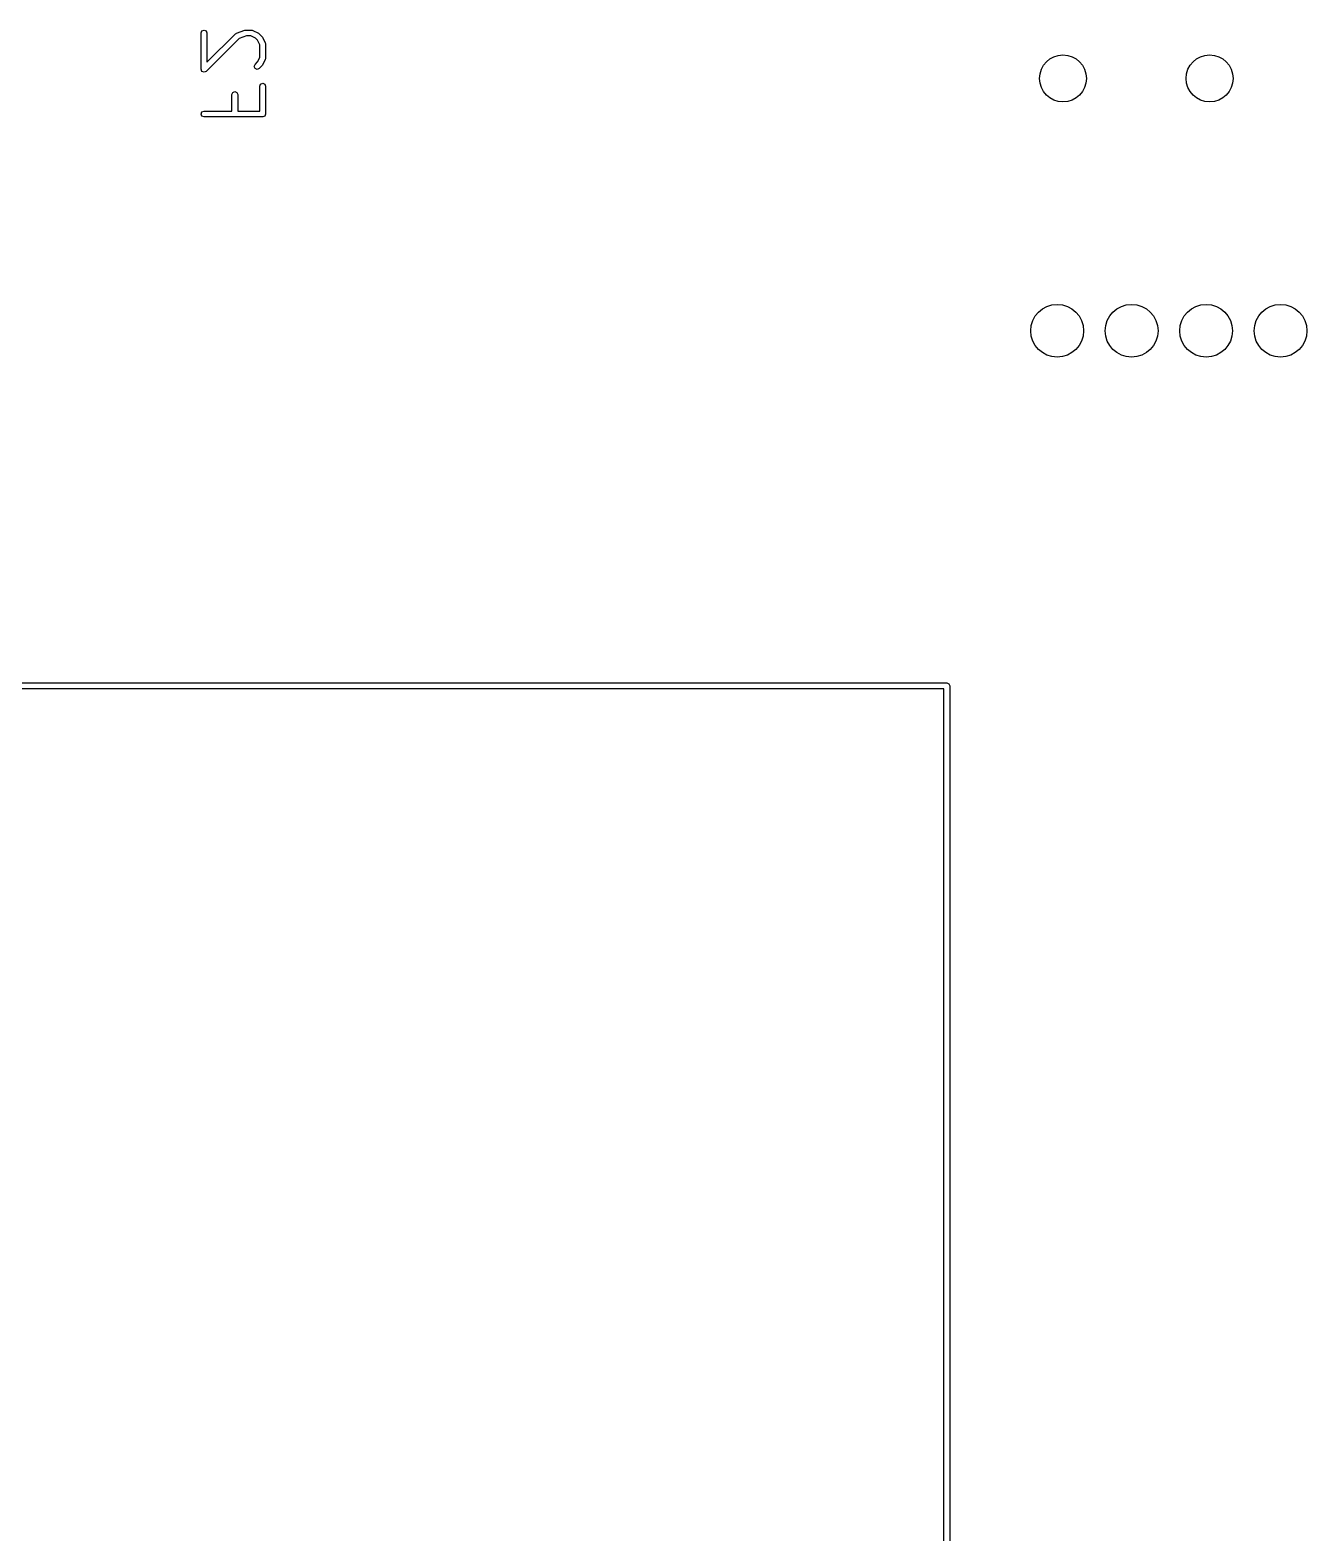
# Model space of a CAD drawing. Extents: x 0.83 to 7.45, y -4.93 to -0.82.
# Drawn here: x 3.37 to 4.227, y -3.917 to -2.908 of the extents above; entities that cross this region are included whole.
import ezdxf

# ---------------------------------------------------------------- set-up
doc = ezdxf.new("R2010")
doc.units = 0
doc.header["$MEASUREMENT"] = 0
doc.layers.add('BLACK', color=7, linetype='CONTINUOUS')

msp = doc.modelspace()

# ---------------------------------------------------------------- linework, layer by layer
at = {"layer": 'BLACK', "linetype": 'CONTINUOUS'}
for p, q in [((3.48435, -2.91046), (3.48493, -2.90907)), ((3.48435, -2.93483), (3.48435, -2.91046)), ((3.48493, -2.90907), (3.48632, -2.90849)), ((3.48632, -2.90849), (3.48771, -2.90907)), ((3.48771, -2.90907), (3.48829, -2.91046)), ((3.50988, -2.91406), (3.48771, -2.93623)), ((3.48829, -2.91046), (3.48829, -2.93008)), ((3.48829, -2.93008), (3.50743, -2.91094)), ((3.50743, -2.91094), (3.50785, -2.91077)), ((3.50785, -2.91077), (3.5082, -2.91047)), ((3.5082, -2.91047), (3.51382, -2.90859)), ((3.51476, -2.91243), (3.50988, -2.91406)), ((3.51382, -2.90859), (3.51414, -2.90862)), ((3.51414, -2.90862), (3.51444, -2.90849)), ((3.51444, -2.90849), (3.51819, -2.90849)), ((3.51773, -2.91243), (3.51476, -2.91243)), ((3.52078, -2.91395), (3.51773, -2.91243)), ((3.51819, -2.90849), (3.51862, -2.90867)), ((3.51862, -2.90867), (3.51907, -2.9087)), ((3.51907, -2.9087), (3.52282, -2.91058)), ((3.5222, -2.91538), (3.52078, -2.91395)), ((3.52282, -2.91058), (3.52304, -2.91082)), ((3.52304, -2.91082), (3.52333, -2.91094)), ((3.52333, -2.91094), (3.52521, -2.91282)), ((3.52521, -2.91282), (3.52533, -2.91312)), ((3.52533, -2.91312), (3.52558, -2.91333)), ((3.52558, -2.91333), (3.52745, -2.91708)), ((3.52372, -2.91842), (3.5222, -2.91538)), ((3.52372, -2.92687), (3.52372, -2.91842)), ((3.52745, -2.91708), (3.52749, -2.91754)), ((3.52749, -2.91754), (3.52766, -2.91796)), ((3.52766, -2.91796), (3.52766, -2.92733)), ((3.51997, -2.93296), (3.52055, -2.93157)), ((3.52055, -2.93435), (3.51997, -2.93296)), ((3.52055, -2.93157), (3.5222, -2.92992)), ((3.5222, -2.92992), (3.52372, -2.92687)), ((3.52521, -2.93248), (3.52333, -2.93435)), ((3.52533, -2.93218), (3.52521, -2.93248)), ((3.52558, -2.93196), (3.52533, -2.93218)), ((3.52745, -2.92821), (3.52558, -2.93196)), ((3.52749, -2.92776), (3.52745, -2.92821)), ((3.52766, -2.92733), (3.52749, -2.92776)), ((3.48493, -2.93623), (3.48435, -2.93483)), ((3.48632, -2.9368), (3.48493, -2.93623)), ((3.48771, -2.93623), (3.48632, -2.9368)), ((3.48771, -2.93623), (3.48771, -2.93623)), ((3.52194, -2.93493), (3.52055, -2.93435)), ((3.52333, -2.93435), (3.52194, -2.93493)), ((3.5243, -2.94469), (3.52569, -2.94411)), ((3.52569, -2.94411), (3.52708, -2.94469)), ((3.50498, -2.95171), (3.50555, -2.95031)), ((3.50498, -2.96286), (3.50498, -2.95171)), ((3.50555, -2.95031), (3.50694, -2.94974)), ((3.50694, -2.94974), (3.50834, -2.95031)), ((3.50834, -2.95031), (3.50891, -2.95171)), ((3.50891, -2.95171), (3.50891, -2.96286)), ((3.52372, -2.94608), (3.5243, -2.94469)), ((3.52372, -2.96286), (3.52372, -2.94608)), ((3.52708, -2.94469), (3.52766, -2.94608)), ((3.52766, -2.94608), (3.52766, -2.96483)), ((3.48435, -2.96483), (3.48493, -2.96344)), ((3.48493, -2.96344), (3.48632, -2.96286)), ((3.48632, -2.96286), (3.50498, -2.96286)), ((3.50891, -2.96286), (3.52372, -2.96286)), ((3.48493, -2.96622), (3.48435, -2.96483)), ((3.48632, -2.9668), (3.48493, -2.96622)), ((3.50694, -2.9668), (3.48632, -2.9668)), ((3.52569, -2.9668), (3.50694, -2.9668)), ((3.52708, -2.96622), (3.52569, -2.9668)), ((3.52766, -2.96483), (3.52708, -2.96622)), ((1.81969, -3.34646), (3.98504, -3.34646)), ((3.98504, -3.34646), (3.98643, -3.34703)), ((3.98643, -3.34703), (3.98701, -3.34843)), ((3.98307, -3.35039), (1.82165, -3.35039)), ((3.98307, -4.92126), (3.98307, -3.35039)), ((3.98701, -3.34843), (3.98701, -4.92323))]:
    msp.add_line(p, q, dxfattribs=at)
at = {"layer": 'BLACK'}
for centre, radius in [((4.06299, -2.94094), 0.01575), ((4.16142, -2.94094), 0.01575), ((4.05906, -3.11024), 0.01772), ((4.10906, -3.11024), 0.01772), ((4.15906, -3.11024), 0.01772), ((4.20906, -3.11024), 0.01772)]:
    msp.add_circle(centre, radius, dxfattribs=at)

doc.saveas('drawing.dxf')
